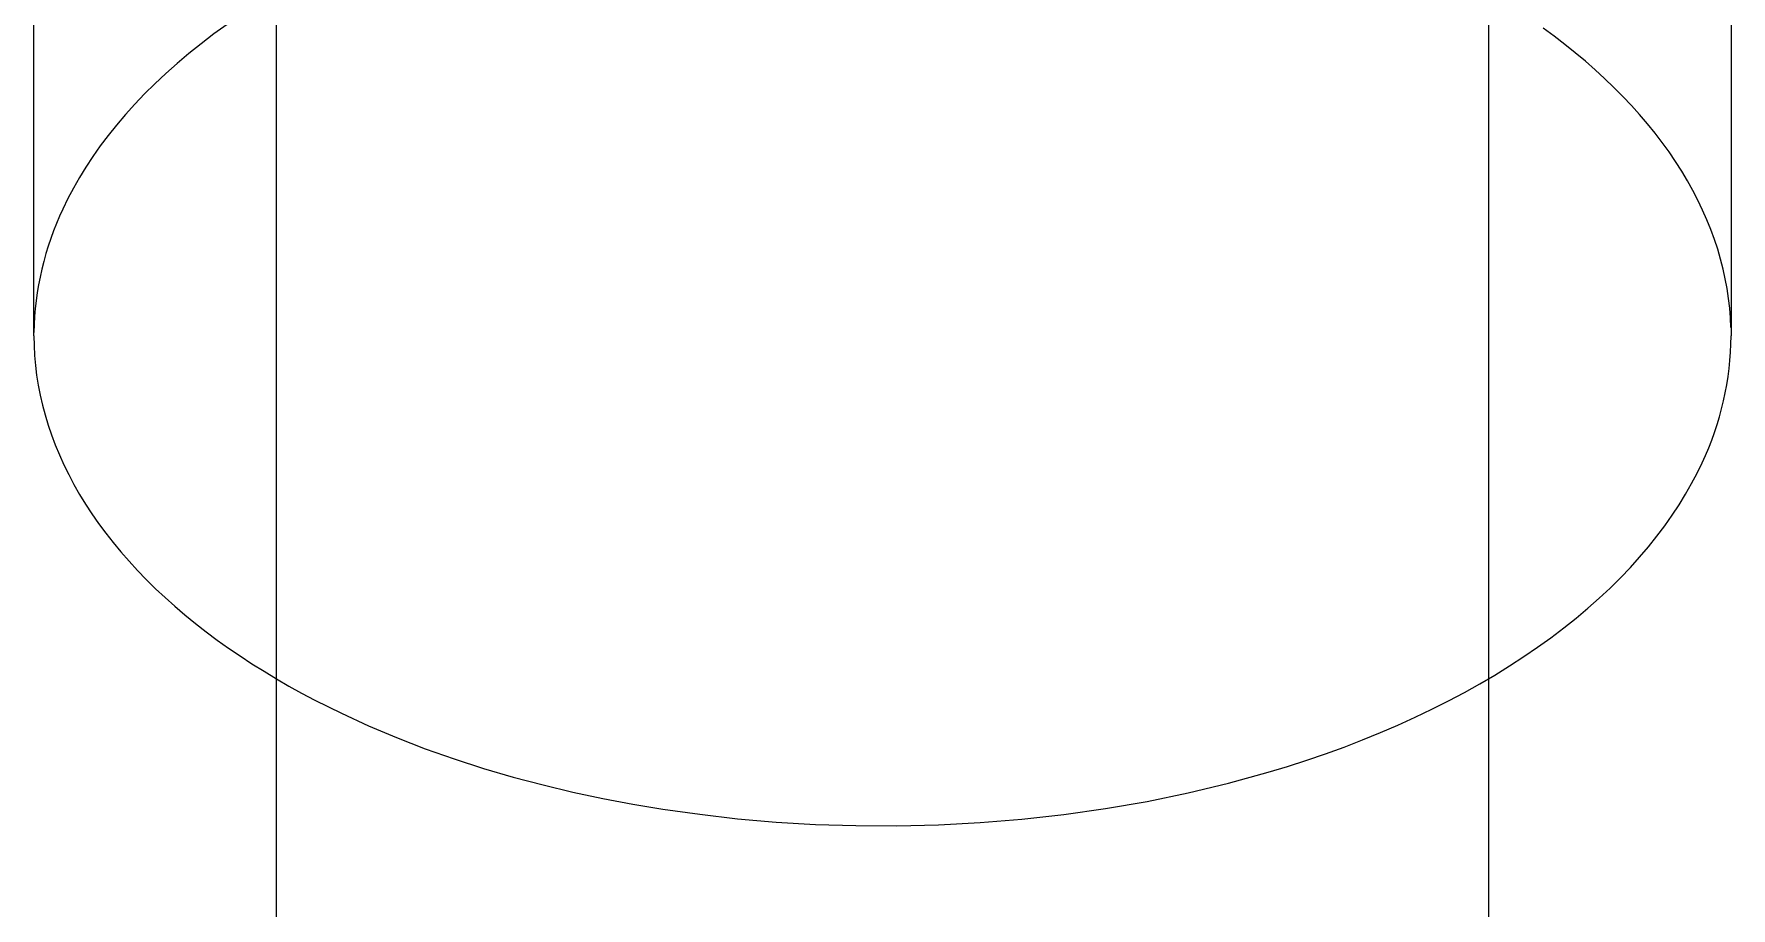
# Model space of a CAD drawing. Header units: millimetres. Extents: x -263 to 4879, y -277 to 2995.
# Drawn here: x 4113.24 to 4125.73, y 1891.87 to 1898.3 of the extents above; entities that cross this region are included whole.
import ezdxf

# ---------------------------------------------------------------- set-up
doc = ezdxf.new("R2010")
doc.units = ezdxf.units.MM
doc.layers.add('ZANO_R', color=7, linetype='Continuous', lineweight=0)

msp = doc.modelspace()

# ---------------------------------------------------------------- linework, layer by layer
at = {"layer": 'ZANO_R'}
for p, q in [((4113.242, 1896.081), (4113.242, 1901.846)), ((4125.73, 1901.864), (4125.73, 1896.081)), ((4115.026, 1814.509), (4115.026, 1899.385)), ((4123.946, 1899.385), (4123.946, 1814.509)), ((4114.665, 1898.372), (4114.567, 1898.302)), ((4124.428, 1898.285), (4124.347, 1898.344)), ((4114.473, 1898.23), (4114.383, 1898.158)), ((4114.567, 1898.302), (4114.473, 1898.23)), ((4124.507, 1898.224), (4124.428, 1898.285)), ((4124.583, 1898.163), (4124.507, 1898.224)), ((4114.296, 1898.085), (4114.212, 1898.011)), ((4114.383, 1898.158), (4114.296, 1898.085)), ((4124.658, 1898.101), (4124.583, 1898.163)), ((4124.73, 1898.038), (4124.658, 1898.101)), ((4114.132, 1897.936), (4114.056, 1897.861)), ((4114.212, 1898.011), (4114.132, 1897.936)), ((4124.8, 1897.974), (4124.73, 1898.038)), ((4124.868, 1897.909), (4124.8, 1897.974)), ((4114.056, 1897.861), (4113.984, 1897.785)), ((4124.934, 1897.843), (4124.868, 1897.909)), ((4124.997, 1897.776), (4124.934, 1897.843)), ((4113.915, 1897.709), (4113.85, 1897.632)), ((4113.984, 1897.785), (4113.915, 1897.709)), ((4125.057, 1897.709), (4124.997, 1897.776)), ((4125.115, 1897.641), (4125.057, 1897.709)), ((4113.85, 1897.632), (4113.788, 1897.555)), ((4125.171, 1897.573), (4125.115, 1897.641)), ((4125.223, 1897.503), (4125.171, 1897.573)), ((4113.73, 1897.478), (4113.675, 1897.401)), ((4113.788, 1897.555), (4113.73, 1897.478)), ((4125.274, 1897.434), (4125.223, 1897.503)), ((4113.624, 1897.323), (4113.577, 1897.246)), ((4113.675, 1897.401), (4113.624, 1897.323)), ((4125.322, 1897.364), (4125.274, 1897.434)), ((4125.367, 1897.293), (4125.322, 1897.364)), ((4113.577, 1897.246), (4113.533, 1897.168)), ((4125.409, 1897.222), (4125.367, 1897.293)), ((4125.449, 1897.151), (4125.409, 1897.222)), ((4113.492, 1897.091), (4113.455, 1897.014)), ((4113.533, 1897.168), (4113.492, 1897.091)), ((4125.486, 1897.079), (4125.449, 1897.151)), ((4125.521, 1897.007), (4125.486, 1897.079)), ((4113.431, 1896.961), (4113.408, 1896.907)), ((4113.455, 1897.014), (4113.431, 1896.961)), ((4125.552, 1896.935), (4125.521, 1897.007)), ((4113.386, 1896.853), (4113.366, 1896.798)), ((4113.408, 1896.907), (4113.386, 1896.853)), ((4125.582, 1896.863), (4125.552, 1896.935)), ((4125.608, 1896.79), (4125.582, 1896.863)), ((4113.347, 1896.742), (4113.33, 1896.686)), ((4113.366, 1896.798), (4113.347, 1896.742)), ((4125.632, 1896.718), (4125.608, 1896.79)), ((4125.653, 1896.645), (4125.632, 1896.718)), ((4113.3, 1896.572), (4113.288, 1896.514)), ((4113.314, 1896.629), (4113.3, 1896.572)), ((4113.33, 1896.686), (4113.314, 1896.629)), ((4125.672, 1896.573), (4125.653, 1896.645)), ((4125.688, 1896.501), (4125.672, 1896.573)), ((4113.276, 1896.457), (4113.267, 1896.399)), ((4113.288, 1896.514), (4113.276, 1896.457)), ((4125.701, 1896.429), (4125.688, 1896.501)), ((4113.259, 1896.34), (4113.252, 1896.282)), ((4113.267, 1896.399), (4113.259, 1896.34)), ((4125.712, 1896.357), (4125.701, 1896.429)), ((4125.72, 1896.285), (4125.712, 1896.357)), ((4113.247, 1896.224), (4113.244, 1896.165)), ((4113.252, 1896.282), (4113.247, 1896.224)), ((4125.726, 1896.213), (4125.72, 1896.285)), ((4125.729, 1896.142), (4125.726, 1896.213)), ((4113.244, 1896.165), (4113.242, 1896.107)), ((4113.242, 1896.081), (4113.243, 1896.009)), ((4125.729, 1896.021), (4125.73, 1896.081)), ((4113.243, 1896.009), (4113.247, 1895.937)), ((4113.247, 1895.937), (4113.253, 1895.864)), ((4125.722, 1895.901), (4125.726, 1895.961)), ((4125.726, 1895.961), (4125.729, 1896.021)), ((4113.253, 1895.864), (4113.262, 1895.792)), ((4125.708, 1895.781), (4125.716, 1895.841)), ((4125.716, 1895.841), (4125.722, 1895.901)), ((4113.262, 1895.792), (4113.274, 1895.719)), ((4113.274, 1895.719), (4113.288, 1895.645)), ((4125.688, 1895.662), (4125.699, 1895.721)), ((4125.699, 1895.721), (4125.708, 1895.781)), ((4113.288, 1895.645), (4113.305, 1895.572)), ((4113.305, 1895.572), (4113.324, 1895.499)), ((4125.661, 1895.544), (4125.675, 1895.603)), ((4125.675, 1895.603), (4125.688, 1895.662)), ((4113.324, 1895.499), (4113.346, 1895.425)), ((4125.627, 1895.428), (4125.645, 1895.486)), ((4125.645, 1895.486), (4125.661, 1895.544)), ((4113.346, 1895.425), (4113.371, 1895.352)), ((4113.371, 1895.352), (4113.399, 1895.279)), ((4125.566, 1895.258), (4125.588, 1895.314)), ((4125.588, 1895.314), (4125.608, 1895.37)), ((4125.608, 1895.37), (4125.627, 1895.428)), ((4113.399, 1895.279), (4113.429, 1895.205)), ((4113.429, 1895.205), (4113.462, 1895.132)), ((4125.517, 1895.148), (4125.542, 1895.202)), ((4125.542, 1895.202), (4125.566, 1895.258)), ((4113.462, 1895.132), (4113.498, 1895.06)), ((4125.439, 1894.994), (4125.48, 1895.071)), ((4125.48, 1895.071), (4125.517, 1895.148)), ((4113.498, 1895.06), (4113.536, 1894.987)), ((4113.536, 1894.987), (4113.578, 1894.915)), ((4125.395, 1894.916), (4125.439, 1894.994)), ((4113.578, 1894.915), (4113.622, 1894.843)), ((4113.622, 1894.843), (4113.669, 1894.772)), ((4125.297, 1894.761), (4125.348, 1894.839)), ((4125.348, 1894.839), (4125.395, 1894.916)), ((4113.669, 1894.772), (4113.718, 1894.701)), ((4113.718, 1894.701), (4113.77, 1894.63)), ((4125.242, 1894.684), (4125.297, 1894.761)), ((4113.77, 1894.63), (4113.825, 1894.56)), ((4125.123, 1894.53), (4125.184, 1894.607)), ((4125.184, 1894.607), (4125.242, 1894.684)), ((4113.825, 1894.56), (4113.882, 1894.491)), ((4113.882, 1894.491), (4113.942, 1894.423)), ((4124.989, 1894.377), (4125.057, 1894.453)), ((4125.057, 1894.453), (4125.123, 1894.53)), ((4113.942, 1894.423), (4114.004, 1894.355)), ((4114.004, 1894.355), (4114.069, 1894.288)), ((4124.916, 1894.301), (4124.989, 1894.377)), ((4114.069, 1894.288), (4114.137, 1894.221)), ((4114.137, 1894.221), (4114.207, 1894.156)), ((4124.76, 1894.151), (4124.84, 1894.226)), ((4124.84, 1894.226), (4124.916, 1894.301)), ((4114.207, 1894.156), (4114.279, 1894.092)), ((4114.279, 1894.092), (4114.353, 1894.028)), ((4124.59, 1894.004), (4124.677, 1894.077)), ((4124.677, 1894.077), (4124.76, 1894.151)), ((4114.353, 1894.028), (4114.43, 1893.965)), ((4114.43, 1893.965), (4114.509, 1893.904)), ((4124.499, 1893.932), (4124.59, 1894.004)), ((4114.509, 1893.904), (4114.59, 1893.843)), ((4114.59, 1893.843), (4114.674, 1893.784)), ((4124.307, 1893.79), (4124.405, 1893.86)), ((4124.405, 1893.86), (4124.499, 1893.932)), ((4114.674, 1893.784), (4114.759, 1893.726)), ((4114.759, 1893.726), (4114.846, 1893.669)), ((4124.101, 1893.653), (4124.206, 1893.721)), ((4124.206, 1893.721), (4124.307, 1893.79)), ((4114.846, 1893.669), (4114.935, 1893.613)), ((4114.935, 1893.613), (4115.026, 1893.558)), ((4123.882, 1893.521), (4123.993, 1893.586)), ((4123.993, 1893.586), (4124.101, 1893.653)), ((4115.026, 1893.558), (4115.118, 1893.505)), ((4115.118, 1893.505), (4115.212, 1893.453)), ((4115.212, 1893.453), (4115.308, 1893.402)), ((4123.65, 1893.395), (4123.768, 1893.457)), ((4123.768, 1893.457), (4123.882, 1893.521)), ((4115.308, 1893.402), (4115.504, 1893.304)), ((4123.406, 1893.275), (4123.529, 1893.334)), ((4123.529, 1893.334), (4123.65, 1893.395)), ((4115.504, 1893.304), (4115.705, 1893.212)), ((4115.705, 1893.212), (4115.911, 1893.125)), ((4123.15, 1893.162), (4123.279, 1893.217)), ((4123.279, 1893.217), (4123.406, 1893.275)), ((4115.911, 1893.125), (4116.121, 1893.044)), ((4122.884, 1893.056), (4123.018, 1893.108)), ((4123.018, 1893.108), (4123.15, 1893.162)), ((4116.121, 1893.044), (4116.334, 1892.969)), ((4116.334, 1892.969), (4116.55, 1892.899)), ((4122.467, 1892.913), (4122.608, 1892.959)), ((4122.608, 1892.959), (4122.747, 1893.007)), ((4122.747, 1893.007), (4122.884, 1893.056)), ((4116.55, 1892.899), (4116.768, 1892.835)), ((4116.768, 1892.835), (4116.988, 1892.777)), ((4122.033, 1892.79), (4122.324, 1892.87)), ((4122.324, 1892.87), (4122.467, 1892.913)), ((4116.988, 1892.777), (4117.208, 1892.724)), ((4117.208, 1892.724), (4117.429, 1892.677)), ((4121.434, 1892.656), (4121.736, 1892.718)), ((4121.736, 1892.718), (4122.033, 1892.79)), ((4117.429, 1892.677), (4117.65, 1892.635)), ((4117.65, 1892.635), (4117.87, 1892.599)), ((4117.87, 1892.599), (4118.141, 1892.561)), ((4120.821, 1892.559), (4121.128, 1892.603)), ((4121.128, 1892.603), (4121.434, 1892.656)), ((4118.141, 1892.561), (4118.419, 1892.529)), ((4118.419, 1892.529), (4118.703, 1892.504)), ((4118.703, 1892.504), (4118.994, 1892.487)), ((4118.994, 1892.487), (4119.291, 1892.478)), ((4119.291, 1892.478), (4119.592, 1892.477)), ((4119.592, 1892.477), (4119.897, 1892.484)), ((4119.897, 1892.484), (4120.204, 1892.5)), ((4120.204, 1892.5), (4120.512, 1892.525)), ((4120.512, 1892.525), (4120.821, 1892.559))]:
    msp.add_line(p, q, dxfattribs=at)

doc.saveas('drawing.dxf')
